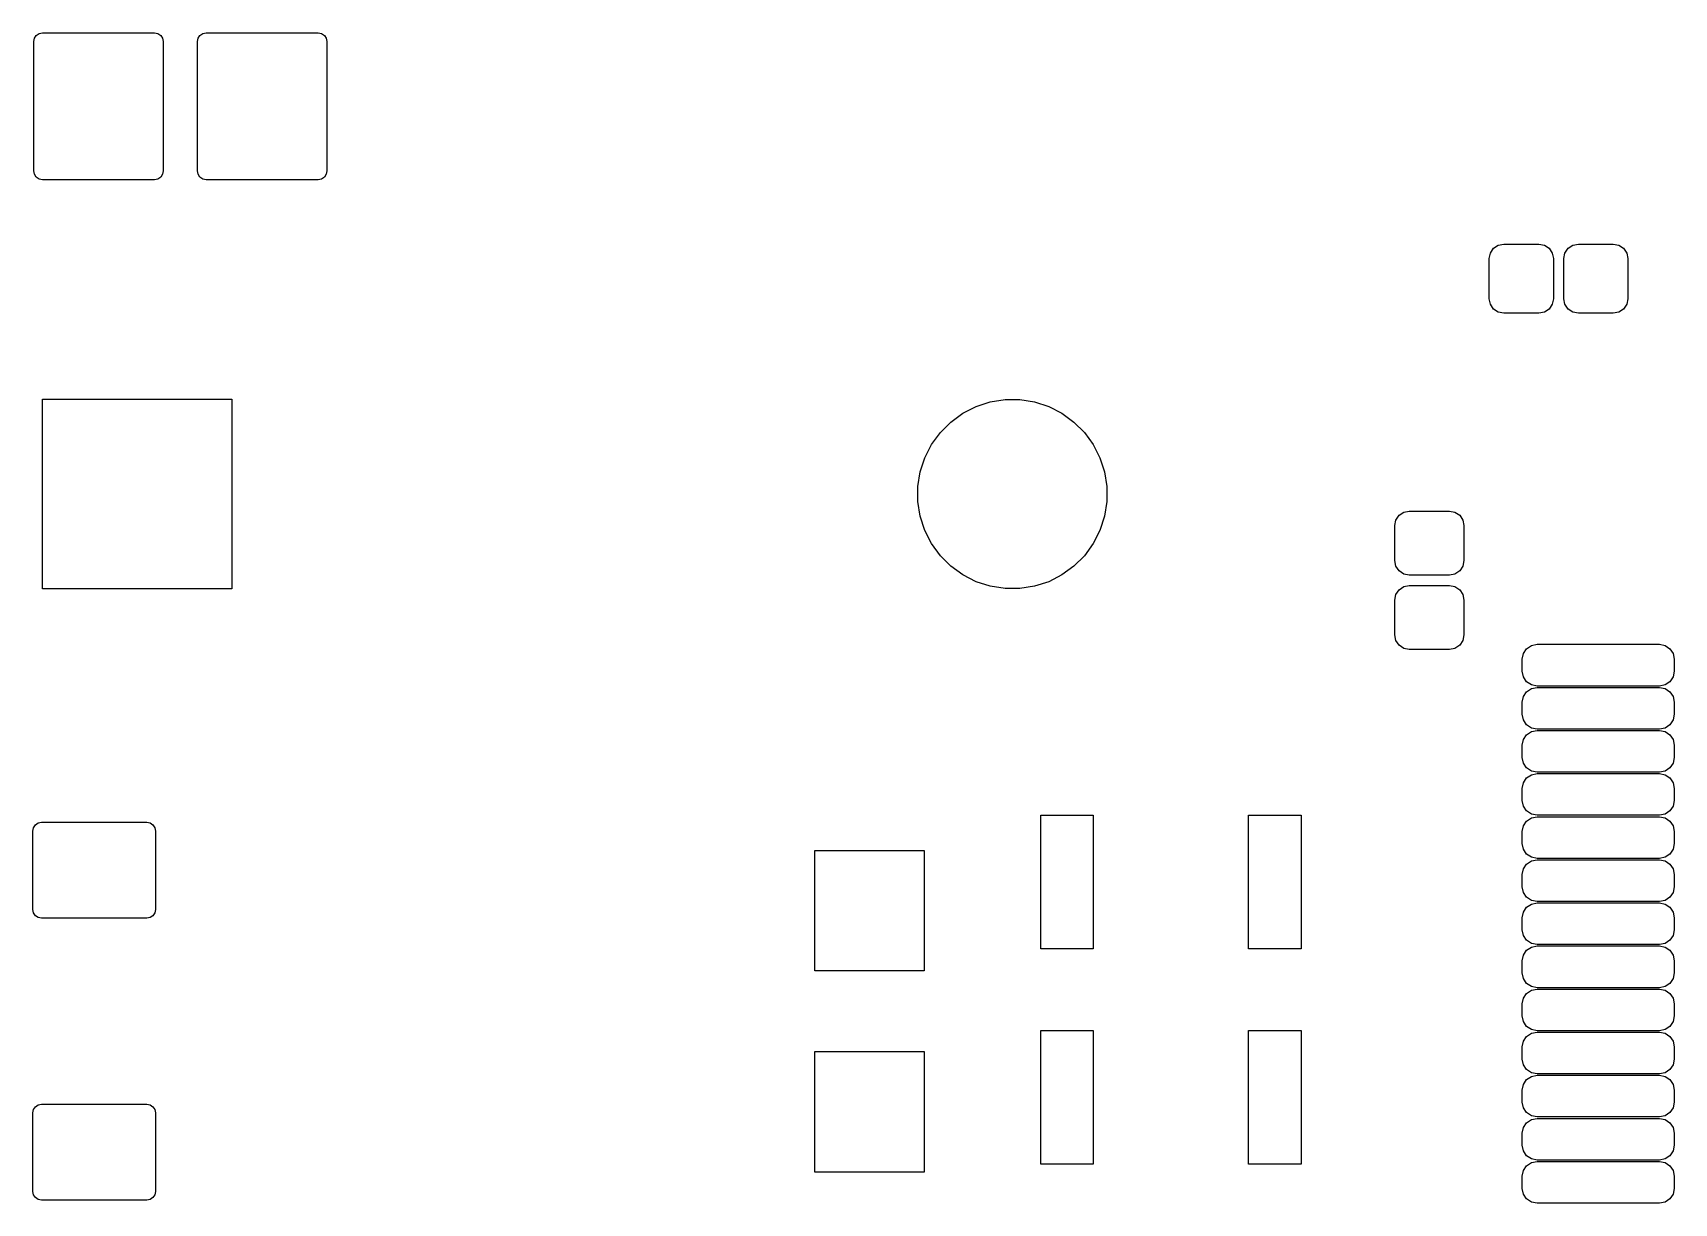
# Model space of a CAD drawing. Header units: inches. Extents: x 2.95 to 6.15, y -3.5 to -1.73.
# Drawn here: x 2.984 to 3.734, y -2.666 to -2.132 of the extents above; entities that cross this region are included whole.
import ezdxf

# ---------------------------------------------------------------- set-up
doc = ezdxf.new("R2010")
doc.units = ezdxf.units.IN
doc.header["$MEASUREMENT"] = 0
doc.layers.add('F.Mask', color=201, linetype='CONTINUOUS', true_color=0xd864ff)

msp = doc.modelspace()

# ---------------------------------------------------------------- linework, layer by layer
at = {"layer": 'F.Mask', "linetype": 'CONTINUOUS'}
for p, q in [((2.98417, -2.13583), (2.98448, -2.13429)), ((2.98417, -2.19488), (2.98417, -2.13583)), ((2.98448, -2.13429), (2.98535, -2.13299)), ((2.98535, -2.13299), (2.98665, -2.13212)), ((2.98665, -2.13212), (2.98819, -2.13181)), ((2.98819, -2.13181), (3.03937, -2.13181)), ((3.03937, -2.13181), (3.04091, -2.13212)), ((3.04091, -2.13212), (3.04221, -2.13299)), ((3.04221, -2.13299), (3.04308, -2.13429)), ((3.04308, -2.13429), (3.04339, -2.13583)), ((3.04339, -2.13583), (3.04339, -2.19488)), ((3.05898, -2.13583), (3.05928, -2.13429)), ((3.05898, -2.19488), (3.05898, -2.13583)), ((3.05928, -2.13429), (3.06015, -2.13299)), ((3.06015, -2.13299), (3.06146, -2.13212)), ((3.06146, -2.13212), (3.06299, -2.13181)), ((3.06299, -2.13181), (3.11417, -2.13181)), ((3.11417, -2.13181), (3.11571, -2.13212)), ((3.11571, -2.13212), (3.11701, -2.13299)), ((3.11701, -2.13299), (3.11788, -2.13429)), ((3.11788, -2.13429), (3.11819, -2.13583)), ((3.11819, -2.13583), (3.11819, -2.19488)), ((2.98448, -2.19642), (2.98417, -2.19488)), ((2.98535, -2.19772), (2.98448, -2.19642)), ((2.98665, -2.19859), (2.98535, -2.19772)), ((3.04221, -2.19772), (3.04091, -2.19859)), ((3.04308, -2.19642), (3.04221, -2.19772)), ((3.04339, -2.19488), (3.04308, -2.19642)), ((3.05928, -2.19642), (3.05898, -2.19488)), ((3.06015, -2.19772), (3.05928, -2.19642)), ((3.06146, -2.19859), (3.06015, -2.19772)), ((3.11701, -2.19772), (3.11571, -2.19859)), ((3.11788, -2.19642), (3.11701, -2.19772)), ((3.11819, -2.19488), (3.11788, -2.19642)), ((2.98819, -2.1989), (2.98665, -2.19859)), ((3.03937, -2.1989), (2.98819, -2.1989)), ((3.04091, -2.19859), (3.03937, -2.1989)), ((3.06299, -2.1989), (3.06146, -2.19859)), ((3.11417, -2.1989), (3.06299, -2.1989)), ((3.11571, -2.19859), (3.11417, -2.1989)), ((3.64945, -2.23494), (3.64996, -2.23239)), ((3.64945, -2.25325), (3.64945, -2.23494)), ((3.64996, -2.23239), (3.6514, -2.23022)), ((3.6514, -2.23022), (3.65357, -2.22878)), ((3.65357, -2.22878), (3.65612, -2.22827)), ((3.65612, -2.22827), (3.67207, -2.22827)), ((3.67207, -2.22827), (3.67462, -2.22878)), ((3.67462, -2.22878), (3.67679, -2.23022)), ((3.67679, -2.23022), (3.67823, -2.23239)), ((3.67823, -2.23239), (3.67874, -2.23494)), ((3.67874, -2.23494), (3.67874, -2.25325)), ((3.68346, -2.23494), (3.68397, -2.23239)), ((3.68346, -2.25325), (3.68346, -2.23494)), ((3.68397, -2.23239), (3.68542, -2.23022)), ((3.68542, -2.23022), (3.68758, -2.22878)), ((3.68758, -2.22878), (3.69014, -2.22827)), ((3.69014, -2.22827), (3.70608, -2.22827)), ((3.70608, -2.22827), (3.70864, -2.22878)), ((3.70864, -2.22878), (3.7108, -2.23022)), ((3.7108, -2.23022), (3.71225, -2.23239)), ((3.71225, -2.23239), (3.71276, -2.23494)), ((3.71276, -2.23494), (3.71276, -2.25325)), ((3.64996, -2.2558), (3.64945, -2.25325)), ((3.6514, -2.25797), (3.64996, -2.2558)), ((3.65357, -2.25941), (3.6514, -2.25797)), ((3.67679, -2.25797), (3.67462, -2.25941)), ((3.67823, -2.2558), (3.67679, -2.25797)), ((3.67874, -2.25325), (3.67823, -2.2558)), ((3.68397, -2.2558), (3.68346, -2.25325)), ((3.68542, -2.25797), (3.68397, -2.2558)), ((3.68758, -2.25941), (3.68542, -2.25797)), ((3.7108, -2.25797), (3.70864, -2.25941)), ((3.71225, -2.2558), (3.7108, -2.25797)), ((3.71276, -2.25325), (3.71225, -2.2558)), ((3.65612, -2.25992), (3.65357, -2.25941)), ((3.67207, -2.25992), (3.65612, -2.25992)), ((3.67462, -2.25941), (3.67207, -2.25992)), ((3.69014, -2.25992), (3.68758, -2.25941)), ((3.70608, -2.25992), (3.69014, -2.25992)), ((3.70864, -2.25941), (3.70608, -2.25992)), ((2.98819, -2.38583), (2.98819, -2.29921)), ((2.98819, -2.29921), (3.0748, -2.29921)), ((3.0748, -2.29921), (3.0748, -2.38583)), ((3.40887, -2.30559), (3.41492, -2.30251)), ((3.41492, -2.30251), (3.42139, -2.30041)), ((3.42139, -2.30041), (3.4281, -2.29935)), ((3.4281, -2.29935), (3.43489, -2.29935)), ((3.43489, -2.29935), (3.44161, -2.30041)), ((3.44161, -2.30041), (3.44807, -2.30251)), ((3.44807, -2.30251), (3.45412, -2.30559)), ((3.39857, -2.31439), (3.40337, -2.30959)), ((3.40337, -2.30959), (3.40887, -2.30559)), ((3.45412, -2.30559), (3.45962, -2.30959)), ((3.45962, -2.30959), (3.46443, -2.31439)), ((3.39457, -2.31989), (3.39857, -2.31439)), ((3.46443, -2.31439), (3.46842, -2.31989)), ((3.39149, -2.32595), (3.39457, -2.31989)), ((3.46842, -2.31989), (3.47151, -2.32595)), ((3.38832, -2.33912), (3.38939, -2.33241)), ((3.38939, -2.33241), (3.39149, -2.32595)), ((3.47151, -2.32595), (3.47361, -2.33241)), ((3.47361, -2.33241), (3.47467, -2.33912)), ((3.38832, -2.34592), (3.38832, -2.33912)), ((3.47467, -2.33912), (3.47467, -2.34592)), ((3.38939, -2.35263), (3.38832, -2.34592)), ((3.47467, -2.34592), (3.47361, -2.35263)), ((3.39149, -2.35909), (3.38939, -2.35263)), ((3.47361, -2.35263), (3.47151, -2.35909)), ((3.60622, -2.35691), (3.60673, -2.35436)), ((3.60673, -2.35436), (3.60818, -2.35219)), ((3.60818, -2.35219), (3.61034, -2.35074)), ((3.61034, -2.35074), (3.61289, -2.35024)), ((3.61289, -2.35024), (3.6312, -2.35024)), ((3.6312, -2.35024), (3.63375, -2.35074)), ((3.63375, -2.35074), (3.63592, -2.35219)), ((3.63592, -2.35219), (3.63737, -2.35436)), ((3.63737, -2.35436), (3.63787, -2.35691)), ((3.39457, -2.36515), (3.39149, -2.35909)), ((3.47151, -2.35909), (3.46842, -2.36515)), ((3.60622, -2.37285), (3.60622, -2.35691)), ((3.63787, -2.35691), (3.63787, -2.37285)), ((3.39857, -2.37065), (3.39457, -2.36515)), ((3.46842, -2.36515), (3.46443, -2.37065)), ((3.40337, -2.37545), (3.39857, -2.37065)), ((3.40887, -2.37945), (3.40337, -2.37545)), ((3.45962, -2.37545), (3.45412, -2.37945)), ((3.46443, -2.37065), (3.45962, -2.37545)), ((3.60673, -2.37541), (3.60622, -2.37285)), ((3.60818, -2.37757), (3.60673, -2.37541)), ((3.61034, -2.37902), (3.60818, -2.37757)), ((3.63592, -2.37757), (3.63375, -2.37902)), ((3.63737, -2.37541), (3.63592, -2.37757)), ((3.63787, -2.37285), (3.63737, -2.37541)), ((3.41492, -2.38253), (3.40887, -2.37945)), ((3.42139, -2.38463), (3.41492, -2.38253)), ((3.4281, -2.38569), (3.42139, -2.38463)), ((3.44161, -2.38463), (3.43489, -2.38569)), ((3.44807, -2.38253), (3.44161, -2.38463)), ((3.45412, -2.37945), (3.44807, -2.38253)), ((3.60818, -2.38621), (3.61034, -2.38476)), ((3.61289, -2.37953), (3.61034, -2.37902)), ((3.61034, -2.38476), (3.61289, -2.38425)), ((3.6312, -2.37953), (3.61289, -2.37953)), ((3.61289, -2.38425), (3.6312, -2.38425)), ((3.63375, -2.37902), (3.6312, -2.37953)), ((3.6312, -2.38425), (3.63375, -2.38476)), ((3.63375, -2.38476), (3.63592, -2.38621)), ((3.0748, -2.38583), (2.98819, -2.38583)), ((3.43489, -2.38569), (3.4281, -2.38569)), ((3.60622, -2.39093), (3.60673, -2.38837)), ((3.60622, -2.40687), (3.60622, -2.39093)), ((3.60673, -2.38837), (3.60818, -2.38621)), ((3.63592, -2.38621), (3.63737, -2.38837)), ((3.63737, -2.38837), (3.63787, -2.39093)), ((3.63787, -2.39093), (3.63787, -2.40687)), ((3.60673, -2.40942), (3.60622, -2.40687)), ((3.63787, -2.40687), (3.63737, -2.40942)), ((3.60818, -2.41159), (3.60673, -2.40942)), ((3.61034, -2.41304), (3.60818, -2.41159)), ((3.61289, -2.41354), (3.61034, -2.41304)), ((3.6312, -2.41354), (3.61289, -2.41354)), ((3.63375, -2.41304), (3.6312, -2.41354)), ((3.63592, -2.41159), (3.63375, -2.41304)), ((3.63737, -2.40942), (3.63592, -2.41159)), ((3.66449, -2.41791), (3.665, -2.41532)), ((3.665, -2.41532), (3.66647, -2.41313)), ((3.66647, -2.41313), (3.66867, -2.41166)), ((3.66867, -2.41166), (3.67126, -2.41114)), ((3.67126, -2.41114), (3.72717, -2.41114)), ((3.72717, -2.41114), (3.72976, -2.41166)), ((3.72976, -2.41166), (3.73195, -2.41313)), ((3.73195, -2.41313), (3.73342, -2.41532)), ((3.73342, -2.41532), (3.73394, -2.41791)), ((3.66449, -2.42343), (3.66449, -2.41791)), ((3.73394, -2.41791), (3.73394, -2.42343)), ((3.665, -2.42602), (3.66449, -2.42343)), ((3.66647, -2.42821), (3.665, -2.42602)), ((3.66867, -2.42968), (3.66647, -2.42821)), ((3.67126, -2.4302), (3.66867, -2.42968)), ((3.72717, -2.4302), (3.67126, -2.4302)), ((3.72976, -2.42968), (3.72717, -2.4302)), ((3.73195, -2.42821), (3.72976, -2.42968)), ((3.73342, -2.42602), (3.73195, -2.42821)), ((3.73394, -2.42343), (3.73342, -2.42602)), ((3.66449, -2.4376), (3.665, -2.43501)), ((3.66449, -2.44311), (3.66449, -2.4376)), ((3.665, -2.43501), (3.66647, -2.43281)), ((3.66647, -2.43281), (3.66867, -2.43134)), ((3.66867, -2.43134), (3.67126, -2.43083)), ((3.67126, -2.43083), (3.72717, -2.43083)), ((3.72717, -2.43083), (3.72976, -2.43134)), ((3.72976, -2.43134), (3.73195, -2.43281)), ((3.73195, -2.43281), (3.73342, -2.43501)), ((3.73342, -2.43501), (3.73394, -2.4376)), ((3.73394, -2.4376), (3.73394, -2.44311)), ((3.665, -2.4457), (3.66449, -2.44311)), ((3.73394, -2.44311), (3.73342, -2.4457)), ((3.66647, -2.4479), (3.665, -2.4457)), ((3.665, -2.45469), (3.66647, -2.4525)), ((3.66867, -2.44937), (3.66647, -2.4479)), ((3.66647, -2.4525), (3.66867, -2.45103)), ((3.67126, -2.44988), (3.66867, -2.44937)), ((3.66867, -2.45103), (3.67126, -2.45051)), ((3.72717, -2.44988), (3.67126, -2.44988)), ((3.67126, -2.45051), (3.72717, -2.45051)), ((3.72976, -2.44937), (3.72717, -2.44988)), ((3.72717, -2.45051), (3.72976, -2.45103)), ((3.73195, -2.4479), (3.72976, -2.44937)), ((3.72976, -2.45103), (3.73195, -2.4525)), ((3.73342, -2.4457), (3.73195, -2.4479)), ((3.73195, -2.4525), (3.73342, -2.45469)), ((3.66449, -2.45728), (3.665, -2.45469)), ((3.66449, -2.4628), (3.66449, -2.45728)), ((3.73342, -2.45469), (3.73394, -2.45728)), ((3.73394, -2.45728), (3.73394, -2.4628)), ((3.665, -2.46539), (3.66449, -2.4628)), ((3.66647, -2.46758), (3.665, -2.46539)), ((3.66867, -2.46905), (3.66647, -2.46758)), ((3.73195, -2.46758), (3.72976, -2.46905)), ((3.73342, -2.46539), (3.73195, -2.46758)), ((3.73394, -2.4628), (3.73342, -2.46539)), ((3.66449, -2.47697), (3.665, -2.47438)), ((3.665, -2.47438), (3.66647, -2.47218)), ((3.66647, -2.47218), (3.66867, -2.47071)), ((3.67126, -2.46957), (3.66867, -2.46905)), ((3.66867, -2.47071), (3.67126, -2.4702)), ((3.72717, -2.46957), (3.67126, -2.46957)), ((3.67126, -2.4702), (3.72717, -2.4702)), ((3.72976, -2.46905), (3.72717, -2.46957)), ((3.72717, -2.4702), (3.72976, -2.47071)), ((3.72976, -2.47071), (3.73195, -2.47218)), ((3.73195, -2.47218), (3.73342, -2.47438)), ((3.73342, -2.47438), (3.73394, -2.47697)), ((3.66449, -2.48248), (3.66449, -2.47697)), ((3.665, -2.48507), (3.66449, -2.48248)), ((3.73394, -2.48248), (3.73342, -2.48507)), ((3.73394, -2.47697), (3.73394, -2.48248)), ((3.44444, -2.55019), (3.44444, -2.48919)), ((3.44444, -2.48919), (3.46844, -2.48919)), ((3.46844, -2.48919), (3.46844, -2.55019)), ((3.53944, -2.55019), (3.53944, -2.48919)), ((3.53944, -2.48919), (3.56344, -2.48919)), ((3.56344, -2.48919), (3.56344, -2.55019)), ((3.66647, -2.48727), (3.665, -2.48507)), ((3.66867, -2.48874), (3.66647, -2.48727)), ((3.66647, -2.49187), (3.66867, -2.4904)), ((3.67126, -2.48925), (3.66867, -2.48874)), ((3.66867, -2.4904), (3.67126, -2.48988)), ((3.72717, -2.48925), (3.67126, -2.48925)), ((3.67126, -2.48988), (3.72717, -2.48988)), ((3.72976, -2.48874), (3.72717, -2.48925)), ((3.72717, -2.48988), (3.72976, -2.4904)), ((3.73195, -2.48727), (3.72976, -2.48874)), ((3.72976, -2.4904), (3.73195, -2.49187)), ((3.73342, -2.48507), (3.73195, -2.48727)), ((2.98378, -2.49646), (2.98409, -2.49492)), ((2.98378, -2.53228), (2.98378, -2.49646)), ((2.98409, -2.49492), (2.98496, -2.49362)), ((2.98496, -2.49362), (2.98626, -2.49275)), ((2.98626, -2.49275), (2.9878, -2.49244)), ((2.9878, -2.49244), (3.03583, -2.49244)), ((3.03583, -2.49244), (3.03736, -2.49275)), ((3.03736, -2.49275), (3.03867, -2.49362)), ((3.03867, -2.49362), (3.03954, -2.49492)), ((3.03954, -2.49492), (3.03984, -2.49646)), ((3.03984, -2.49646), (3.03984, -2.53228)), ((3.66449, -2.49665), (3.665, -2.49406)), ((3.66449, -2.50217), (3.66449, -2.49665)), ((3.665, -2.49406), (3.66647, -2.49187)), ((3.73195, -2.49187), (3.73342, -2.49406)), ((3.73342, -2.49406), (3.73394, -2.49665)), ((3.73394, -2.49665), (3.73394, -2.50217)), ((3.34114, -2.56028), (3.34114, -2.50528)), ((3.34114, -2.50528), (3.39114, -2.50528)), ((3.39114, -2.50528), (3.39114, -2.56028)), ((3.665, -2.50476), (3.66449, -2.50217)), ((3.66647, -2.50695), (3.665, -2.50476)), ((3.73342, -2.50476), (3.73195, -2.50695)), ((3.73394, -2.50217), (3.73342, -2.50476)), ((3.665, -2.51375), (3.66647, -2.51155)), ((3.66867, -2.50842), (3.66647, -2.50695)), ((3.66647, -2.51155), (3.66867, -2.51008)), ((3.67126, -2.50894), (3.66867, -2.50842)), ((3.66867, -2.51008), (3.67126, -2.50957)), ((3.72717, -2.50894), (3.67126, -2.50894)), ((3.67126, -2.50957), (3.72717, -2.50957)), ((3.72976, -2.50842), (3.72717, -2.50894)), ((3.72717, -2.50957), (3.72976, -2.51008)), ((3.73195, -2.50695), (3.72976, -2.50842)), ((3.72976, -2.51008), (3.73195, -2.51155)), ((3.73195, -2.51155), (3.73342, -2.51375)), ((3.66449, -2.51634), (3.665, -2.51375)), ((3.66449, -2.52185), (3.66449, -2.51634)), ((3.73342, -2.51375), (3.73394, -2.51634)), ((3.73394, -2.51634), (3.73394, -2.52185)), ((3.665, -2.52444), (3.66449, -2.52185)), ((3.66647, -2.52664), (3.665, -2.52444)), ((3.66867, -2.52811), (3.66647, -2.52664)), ((3.73195, -2.52664), (3.72976, -2.52811)), ((3.73342, -2.52444), (3.73195, -2.52664)), ((3.73394, -2.52185), (3.73342, -2.52444)), ((2.98409, -2.53382), (2.98378, -2.53228)), ((2.98496, -2.53512), (2.98409, -2.53382)), ((2.98626, -2.53599), (2.98496, -2.53512)), ((3.03867, -2.53512), (3.03736, -2.53599)), ((3.03954, -2.53382), (3.03867, -2.53512)), ((3.03984, -2.53228), (3.03954, -2.53382)), ((3.66449, -2.53602), (3.665, -2.53343)), ((3.665, -2.53343), (3.66647, -2.53124)), ((3.66647, -2.53124), (3.66867, -2.52977)), ((3.67126, -2.52862), (3.66867, -2.52811)), ((3.66867, -2.52977), (3.67126, -2.52925)), ((3.72717, -2.52862), (3.67126, -2.52862)), ((3.67126, -2.52925), (3.72717, -2.52925)), ((3.72976, -2.52811), (3.72717, -2.52862)), ((3.72717, -2.52925), (3.72976, -2.52977)), ((3.72976, -2.52977), (3.73195, -2.53124)), ((3.73195, -2.53124), (3.73342, -2.53343)), ((3.73342, -2.53343), (3.73394, -2.53602)), ((2.9878, -2.5363), (2.98626, -2.53599)), ((3.03583, -2.5363), (2.9878, -2.5363)), ((3.03736, -2.53599), (3.03583, -2.5363)), ((3.66449, -2.54154), (3.66449, -2.53602)), ((3.665, -2.54413), (3.66449, -2.54154)), ((3.73394, -2.54154), (3.73342, -2.54413)), ((3.73394, -2.53602), (3.73394, -2.54154)), ((3.46844, -2.55019), (3.44444, -2.55019)), ((3.56344, -2.55019), (3.53944, -2.55019)), ((3.66647, -2.54632), (3.665, -2.54413)), ((3.66867, -2.54779), (3.66647, -2.54632)), ((3.66647, -2.55092), (3.66867, -2.54945)), ((3.67126, -2.54831), (3.66867, -2.54779)), ((3.66867, -2.54945), (3.67126, -2.54894)), ((3.72717, -2.54831), (3.67126, -2.54831)), ((3.67126, -2.54894), (3.72717, -2.54894)), ((3.72976, -2.54779), (3.72717, -2.54831)), ((3.72717, -2.54894), (3.72976, -2.54945)), ((3.73195, -2.54632), (3.72976, -2.54779)), ((3.72976, -2.54945), (3.73195, -2.55092)), ((3.73342, -2.54413), (3.73195, -2.54632)), ((3.66449, -2.55571), (3.665, -2.55312)), ((3.66449, -2.56122), (3.66449, -2.55571)), ((3.665, -2.55312), (3.66647, -2.55092)), ((3.73195, -2.55092), (3.73342, -2.55312)), ((3.73342, -2.55312), (3.73394, -2.55571)), ((3.73394, -2.55571), (3.73394, -2.56122)), ((3.39114, -2.56028), (3.34114, -2.56028)), ((3.665, -2.56381), (3.66449, -2.56122)), ((3.66647, -2.56601), (3.665, -2.56381)), ((3.73342, -2.56381), (3.73195, -2.56601)), ((3.73394, -2.56122), (3.73342, -2.56381)), ((3.66449, -2.57539), (3.665, -2.5728)), ((3.665, -2.5728), (3.66647, -2.57061)), ((3.66867, -2.56748), (3.66647, -2.56601)), ((3.66647, -2.57061), (3.66867, -2.56914)), ((3.67126, -2.56799), (3.66867, -2.56748)), ((3.66867, -2.56914), (3.67126, -2.56862)), ((3.72717, -2.56799), (3.67126, -2.56799)), ((3.67126, -2.56862), (3.72717, -2.56862)), ((3.72976, -2.56748), (3.72717, -2.56799)), ((3.72717, -2.56862), (3.72976, -2.56914)), ((3.73195, -2.56601), (3.72976, -2.56748)), ((3.72976, -2.56914), (3.73195, -2.57061)), ((3.73195, -2.57061), (3.73342, -2.5728)), ((3.73342, -2.5728), (3.73394, -2.57539)), ((3.66449, -2.58091), (3.66449, -2.57539)), ((3.73394, -2.57539), (3.73394, -2.58091)), ((3.44444, -2.64861), (3.44444, -2.58761)), ((3.44444, -2.58761), (3.46844, -2.58761)), ((3.46844, -2.58761), (3.46844, -2.64861)), ((3.53944, -2.64861), (3.53944, -2.58761)), ((3.53944, -2.58761), (3.56344, -2.58761)), ((3.56344, -2.58761), (3.56344, -2.64861)), ((3.665, -2.5835), (3.66449, -2.58091)), ((3.66647, -2.58569), (3.665, -2.5835)), ((3.66867, -2.58716), (3.66647, -2.58569)), ((3.67126, -2.58768), (3.66867, -2.58716)), ((3.72717, -2.58768), (3.67126, -2.58768)), ((3.72976, -2.58716), (3.72717, -2.58768)), ((3.73195, -2.58569), (3.72976, -2.58716)), ((3.73342, -2.5835), (3.73195, -2.58569)), ((3.73394, -2.58091), (3.73342, -2.5835)), ((3.66449, -2.59508), (3.665, -2.59249)), ((3.66449, -2.60059), (3.66449, -2.59508)), ((3.665, -2.59249), (3.66647, -2.59029)), ((3.66647, -2.59029), (3.66867, -2.58882)), ((3.66867, -2.58882), (3.67126, -2.58831)), ((3.67126, -2.58831), (3.72717, -2.58831)), ((3.72717, -2.58831), (3.72976, -2.58882)), ((3.72976, -2.58882), (3.73195, -2.59029)), ((3.73195, -2.59029), (3.73342, -2.59249)), ((3.73342, -2.59249), (3.73394, -2.59508)), ((3.73394, -2.59508), (3.73394, -2.60059)), ((3.34114, -2.6522), (3.34114, -2.5972)), ((3.34114, -2.5972), (3.39114, -2.5972)), ((3.39114, -2.5972), (3.39114, -2.6522)), ((3.665, -2.60318), (3.66449, -2.60059)), ((3.73394, -2.60059), (3.73342, -2.60318)), ((3.66647, -2.60538), (3.665, -2.60318)), ((3.665, -2.61217), (3.66647, -2.60998)), ((3.66867, -2.60685), (3.66647, -2.60538)), ((3.66647, -2.60998), (3.66867, -2.60851)), ((3.67126, -2.60736), (3.66867, -2.60685)), ((3.66867, -2.60851), (3.67126, -2.60799)), ((3.72717, -2.60736), (3.67126, -2.60736)), ((3.67126, -2.60799), (3.72717, -2.60799)), ((3.72976, -2.60685), (3.72717, -2.60736)), ((3.72717, -2.60799), (3.72976, -2.60851)), ((3.73195, -2.60538), (3.72976, -2.60685)), ((3.72976, -2.60851), (3.73195, -2.60998)), ((3.73342, -2.60318), (3.73195, -2.60538)), ((3.73195, -2.60998), (3.73342, -2.61217)), ((3.66449, -2.61476), (3.665, -2.61217)), ((3.66449, -2.62028), (3.66449, -2.61476)), ((3.73342, -2.61217), (3.73394, -2.61476)), ((3.73394, -2.61476), (3.73394, -2.62028)), ((2.98378, -2.6252), (2.98409, -2.62366)), ((2.98378, -2.66102), (2.98378, -2.6252)), ((2.98409, -2.62366), (2.98496, -2.62236)), ((2.98496, -2.62236), (2.98626, -2.62149)), ((2.98626, -2.62149), (2.9878, -2.62118)), ((2.9878, -2.62118), (3.03583, -2.62118)), ((3.03583, -2.62118), (3.03736, -2.62149)), ((3.03736, -2.62149), (3.03867, -2.62236)), ((3.03867, -2.62236), (3.03954, -2.62366)), ((3.03954, -2.62366), (3.03984, -2.6252)), ((3.03984, -2.6252), (3.03984, -2.66102)), ((3.665, -2.62287), (3.66449, -2.62028)), ((3.66647, -2.62506), (3.665, -2.62287)), ((3.66867, -2.62653), (3.66647, -2.62506)), ((3.73195, -2.62506), (3.72976, -2.62653)), ((3.73342, -2.62287), (3.73195, -2.62506)), ((3.73394, -2.62028), (3.73342, -2.62287)), ((3.66449, -2.63445), (3.665, -2.63186)), ((3.665, -2.63186), (3.66647, -2.62966)), ((3.66647, -2.62966), (3.66867, -2.62819)), ((3.67126, -2.62705), (3.66867, -2.62653)), ((3.66867, -2.62819), (3.67126, -2.62768)), ((3.72717, -2.62705), (3.67126, -2.62705)), ((3.67126, -2.62768), (3.72717, -2.62768)), ((3.72976, -2.62653), (3.72717, -2.62705)), ((3.72717, -2.62768), (3.72976, -2.62819)), ((3.72976, -2.62819), (3.73195, -2.62966)), ((3.73195, -2.62966), (3.73342, -2.63186)), ((3.73342, -2.63186), (3.73394, -2.63445)), ((3.66449, -2.63996), (3.66449, -2.63445)), ((3.665, -2.64255), (3.66449, -2.63996)), ((3.73394, -2.63996), (3.73342, -2.64255)), ((3.73394, -2.63445), (3.73394, -2.63996)), ((3.66647, -2.64475), (3.665, -2.64255)), ((3.66867, -2.64622), (3.66647, -2.64475)), ((3.66647, -2.64935), (3.66867, -2.64788)), ((3.67126, -2.64673), (3.66867, -2.64622)), ((3.66867, -2.64788), (3.67126, -2.64736)), ((3.72717, -2.64673), (3.67126, -2.64673)), ((3.67126, -2.64736), (3.72717, -2.64736)), ((3.72976, -2.64622), (3.72717, -2.64673)), ((3.72717, -2.64736), (3.72976, -2.64788)), ((3.73195, -2.64475), (3.72976, -2.64622)), ((3.72976, -2.64788), (3.73195, -2.64935)), ((3.73342, -2.64255), (3.73195, -2.64475)), ((3.39114, -2.6522), (3.34114, -2.6522)), ((3.46844, -2.64861), (3.44444, -2.64861)), ((3.56344, -2.64861), (3.53944, -2.64861)), ((3.66449, -2.65413), (3.665, -2.65154)), ((3.66449, -2.65965), (3.66449, -2.65413)), ((3.665, -2.65154), (3.66647, -2.64935)), ((3.73195, -2.64935), (3.73342, -2.65154)), ((3.73342, -2.65154), (3.73394, -2.65413)), ((3.73394, -2.65413), (3.73394, -2.65965)), ((2.98409, -2.66256), (2.98378, -2.66102)), ((2.98496, -2.66386), (2.98409, -2.66256)), ((3.03954, -2.66256), (3.03867, -2.66386)), ((3.03984, -2.66102), (3.03954, -2.66256)), ((3.665, -2.66224), (3.66449, -2.65965)), ((3.66647, -2.66443), (3.665, -2.66224)), ((3.73342, -2.66224), (3.73195, -2.66443)), ((3.73394, -2.65965), (3.73342, -2.66224)), ((2.98626, -2.66473), (2.98496, -2.66386)), ((2.9878, -2.66504), (2.98626, -2.66473)), ((3.03583, -2.66504), (2.9878, -2.66504)), ((3.03736, -2.66473), (3.03583, -2.66504)), ((3.03867, -2.66386), (3.03736, -2.66473)), ((3.66867, -2.6659), (3.66647, -2.66443)), ((3.67126, -2.66642), (3.66867, -2.6659)), ((3.72717, -2.66642), (3.67126, -2.66642)), ((3.72976, -2.6659), (3.72717, -2.66642)), ((3.73195, -2.66443), (3.72976, -2.6659))]:
    msp.add_line(p, q, dxfattribs=at)

doc.saveas('drawing.dxf')
